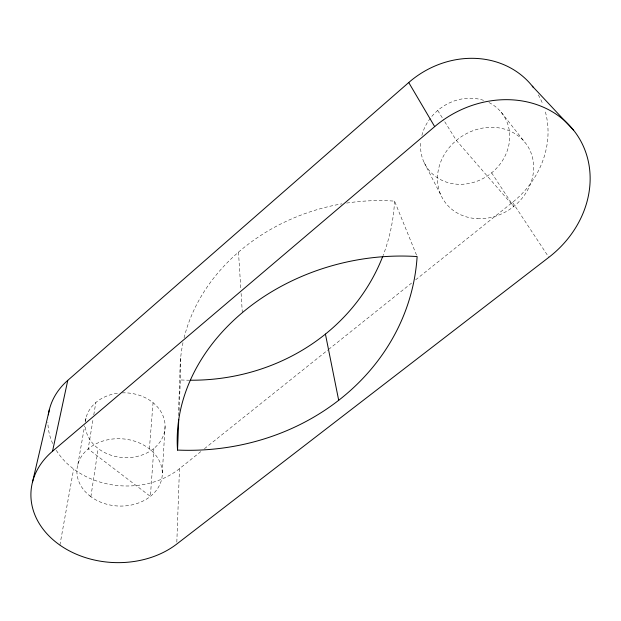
<?xml version="1.0" encoding="UTF-8"?>
<svg xmlns="http://www.w3.org/2000/svg" width="621" height="621" viewBox="0 0 621 621"><rect width="100%" height="100%" fill="white"/><g stroke="black" fill="none" stroke-linecap="round" stroke-linejoin="round"><path stroke-width="0.47" stroke-dasharray="3.1 2.33" d="M176.822 542.117L179.469 468.684L201.421 451.125M179.112 410.683L180.331 379.936A185.974 155.77 -13.5 0 1 183.001 342.613M178.32 415.666L180.68 357.649M162.314 472.938L165.101 425.89M153.876 448.447L150.367 496.396L88.151 448.944L93.01 419.594M149.389 448.874L153.053 402.703M90.876 496.699L98.172 448.509M93.787 414.859L95.828 402.555M77.858 464.407L84.65 425.843M85.481 421.139L86.14 417.374M59.888 545.098L73.651 468.979M204.456 448.704L327.841 350.034M328.602 349.429L411.87 282.842M415.651 279.815L512.55 202.33A88.982 79.224 -36 0 0 544.796 109.863M501.147 112.176L524.737 142.1M512.55 202.33L548.848 257.327M491.622 172.84L513.714 206.49L456.365 140.416L444.279 120.986M437.727 110.46L443.774 120.179M424.182 162.624L441.244 195.848M346.665 203.075A185.974 155.77 -13.5 0 1 394.552 201.134L417.126 256.566M238.487 252.157L240.801 288.633M241.103 293.43L242.322 312.627M538.298 94.889A88.982 79.224 -36 0 1 542.894 104.406M179.469 468.684A76.919 62.341 3.9 0 1 56.27 450.287M52.707 443.604A76.919 62.341 3.9 0 1 47.895 422.156M394.552 201.134A207.08 191.214 6.6 0 1 383.064 255.58M189.708 380.215A207.08 191.214 6.6 0 1 180.331 379.936M184.072 337.909A185.974 155.77 -13.5 0 1 341.977 203.835M488.952 102.543A46.319 41.196 -36.2 0 1 505.952 154.101A46.319 41.196 -36.2 0 1 453.462 183.824A46.319 41.196 -36.2 0 1 420.821 141.122M421.876 135.479A46.319 41.196 -36.2 0 1 485.49 101.021M122.244 392.852A39.977 32.385 3.9 0 1 165.015 424.096A39.977 32.385 3.9 0 1 127.383 457.661A39.977 32.385 3.9 0 1 85.256 425.835M85.31 422.055A39.977 32.385 3.9 0 1 118.386 393.14M477.479 218.677A49.952 43.672 -33.8 0 0 530.676 151.974A49.952 43.672 -33.8 0 0 448.548 148.411A49.952 43.672 -33.8 0 0 477.479 218.677M89.773 495.861A42.733 33.666 3.2 0 0 160.986 481.585A42.733 33.666 3.2 0 0 108.062 439.715A42.733 33.666 3.2 0 0 89.773 495.861"/><path stroke-width="0.93" d="M177.544 450.07A232.386 208.664 4 0 0 417.126 256.566A206.257 165.823 -13 0 0 177.544 450.07L178.763 419.33M52.544 451.226L434.677 126.622A99.903 86.552 -32.4 0 1 571.374 127.553A99.903 86.552 -32.4 0 1 548.848 257.327L176.752 544.05A85.17 66.067 2.9 0 1 57.823 543.608A85.17 66.067 2.9 0 1 52.544 451.226L67.767 380.37L408.734 82.531A88.982 79.224 -36 0 1 533.509 87.67M32.463 482.245L49.424 409.425M532.321 86.148L573.579 130.193M408.734 82.531L434.677 126.622M325.42 334.098L338.693 400.289M48.368 414.851A76.919 62.341 3.9 0 1 67.767 380.37M382.722 256.465A207.08 191.214 6.6 0 1 190.647 380.223"/></g></svg>
